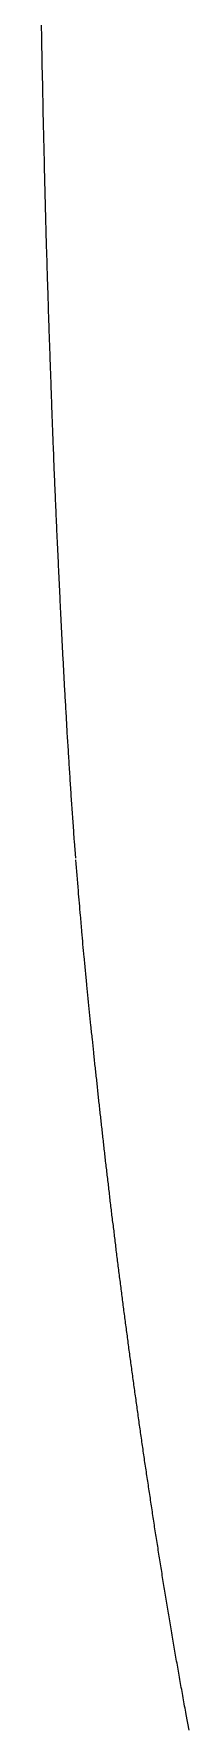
# Model space of a CAD drawing. Extents: x 527 to 614, y 487 to 635.
# Drawn here: x 542.29 to 543.31, y 531.84 to 542.96 of the extents above; entities that cross this region are included whole.
import ezdxf

# ---------------------------------------------------------------- set-up
doc = ezdxf.new("R2010")
doc.units = 0
doc.header["$MEASUREMENT"] = 0
doc.layers.add('1', color=4, linetype='Continuous')

# ---------------------------------------------------------------- blocks, each defined once
blk = doc.blocks.new('VANGUARD')
at = {"layer": '1', "color": 2}
for points in [[(15.665, 32.53), (15.656, 32.64, -0.000744), (15.648, 32.758, -0.000736), (15.639, 32.875, -0.000702), (15.632, 32.992, -0.000631), (15.624, 33.11, -0.000579), (15.617, 33.227, -0.000534), (15.609, 33.345, -0.000493), (15.603, 33.462, -0.000449), (15.596, 33.58, -0.000409), (15.589, 33.697, -0.000367), (15.583, 33.814, -0.000334), (15.577, 33.93, -0.000302), (15.571, 34.046, -0.000288), (15.565, 34.162, -0.000288), (15.56, 34.278, -0.000286), (15.554, 34.394, -0.000282), (15.549, 34.509, -0.000279), (15.543, 34.625, -0.000276), (15.538, 34.74, -0.000273), (15.533, 34.855, -0.00027), (15.528, 34.971, -0.000267), (15.523, 35.085, -0.000263), (15.519, 35.2, -0.00026), (15.514, 35.315, -0.000257), (15.51, 35.43, -0.000254), (15.506, 35.544, -0.000251), (15.502, 35.659, -0.000247), (15.498, 35.773, -0.000244), (15.494, 35.887, -0.000241), (15.49, 36.001, -0.000237), (15.486, 36.115, -0.000234), (15.483, 36.229, -0.00023), (15.479, 36.343, -0.000227), (15.476, 36.456, -0.000223), (15.472, 36.57, -0.00022), (15.469, 36.684, -0.000215), (15.466, 36.797, -0.000211), (15.463, 36.91, -0.000207), (15.46, 37.024, -0.000203), (15.458, 37.137, -0.000199), (15.455, 37.25, -0.000195), (15.452, 37.363, -0.00019), (15.45, 37.476, -0.000186), (15.448, 37.589, -0.000182), (15.445, 37.701, -0.000178), (15.443, 37.814, -0.000173), (15.441, 37.927, -0.000169), (15.439, 38.039, -0.000165)], [(16.409, 26.816), (16.39, 26.919, -0.00066), (16.37, 27.028, -0.000664), (16.351, 27.135, -0.000661), (16.332, 27.241, -0.00064), (16.314, 27.347, -0.000626), (16.296, 27.452, -0.000614), (16.278, 27.557, -0.000602), (16.261, 27.661, -0.000586), (16.244, 27.764, -0.000573), (16.227, 27.867, -0.000557), (16.211, 27.969, -0.000543), (16.195, 28.071, -0.000526), (16.179, 28.172, -0.000511), (16.164, 28.272, -0.000494), (16.149, 28.372, -0.000479), (16.134, 28.471, -0.00046), (16.119, 28.57, -0.000444), (16.105, 28.668, -0.000426), (16.091, 28.765, -0.000409), (16.077, 28.862, -0.000388), (16.064, 28.958, -0.000378), (16.05, 29.054, -0.000373), (16.037, 29.15, -0.000371), (16.024, 29.245, -0.000369), (16.011, 29.34, -0.000367), (15.999, 29.435, -0.000365), (15.986, 29.529, -0.000363), (15.974, 29.623, -0.00036), (15.962, 29.716, -0.000358), (15.95, 29.809, -0.000355), (15.938, 29.902, -0.000352), (15.927, 29.995, -0.000349), (15.916, 30.087, -0.000347), (15.904, 30.179, -0.000343), (15.893, 30.27, -0.000341), (15.883, 30.361, -0.000337), (15.872, 30.452, -0.000334), (15.861, 30.543, -0.000331), (15.851, 30.633, -0.000327), (15.841, 30.723, -0.000324), (15.831, 30.812, -0.00032), (15.821, 30.901, -0.000316), (15.811, 30.99, -0.000313), (15.802, 31.079, -0.000309), (15.792, 31.167, -0.000305), (15.783, 31.256, -0.000298), (15.774, 31.343, -0.000315), (15.764, 31.432, -0.000357), (15.755, 31.52, -0.000371), (15.747, 31.609, -0.000368), (15.738, 31.697, -0.000448), (15.729, 31.788, -0.00058), (15.72, 31.881, -0.000437), (15.712, 31.966, -0.000112), (15.705, 32.046, -0.000739), (15.696, 32.154, -0.001288), (15.682, 32.316, -0.000626), (15.666, 32.518, -0.000626)]]:
    blk.add_lwpolyline(points, format="xyb", dxfattribs=at)

msp = doc.modelspace()

# ---------------------------------------------------------------- block references
at = {"layer": '1'}
msp.add_blockref('VANGUARD', (526.9, 505.027), dxfattribs=at)

doc.saveas('drawing.dxf')
